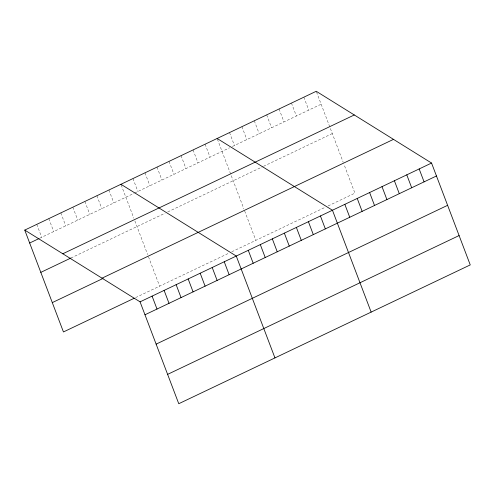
<?xml version="1.0" encoding="UTF-8"?>
<svg xmlns="http://www.w3.org/2000/svg" width="495" height="495" viewBox="0 0 495 495"><rect width="100%" height="100%" fill="white"/><g stroke="black" fill="none" stroke-linecap="round" stroke-linejoin="round"><path stroke-width="0.37" stroke-dasharray="2.48 1.86" d="M39.68 238.244L133.867 193.397M134.535 193.075L229.612 147.801M232.365 146.489L321.15 104.21M70.872 258.05L165.058 213.203M167.731 211.928L262.783 166.66M263.476 166.332L332.3 133.557M135.587 297.6L229.105 253.069M231.778 251.794L325.339 207.238M328.092 205.932L354.934 193.149L344.05 164.495M316.509 92.002L343.239 162.36M303.85 97.181L308.762 110.107M291.462 103.084L296.369 116.009M279.075 108.98L283.981 121.906M266.687 114.877L271.594 127.809M254.294 120.78L259.207 133.706M241.906 126.677L246.819 139.602M229.519 132.58L234.432 145.505M217.404 139.194L243.856 208.834M244.679 210.994L255.828 240.341M205.109 144.206L210.016 157.132M193.081 149.929L197.994 162.855M181.059 155.653L185.972 168.578M169.036 161.382L173.949 174.308M157.014 167.106L161.921 180.031M144.986 172.829L149.898 185.761M132.963 178.559L137.876 191.485M121.213 185L133.817 218.177M134.875 220.968L147.665 254.64M148.488 256.8L159.638 286.147M108.919 190.012L113.825 202.938M96.89 195.735L101.803 208.661M84.868 201.459L89.781 214.391M72.845 207.188L77.758 220.114M60.823 212.912L65.73 225.838M48.795 218.642L53.708 231.567M36.772 224.365L41.685 237.291"/><path stroke-width="0.74" d="M24.75 230.088L316.237 91.284L431.553 163.047L470.25 264.912L178.763 403.716L140.066 301.851L24.75 230.088L63.447 331.953L134.25 298.238M29.663 243.02L39.012 238.565M62.803 253.774L354.29 114.964M40.807 272.368L70.872 258.05M102.013 278.171L393.5 139.361M52.297 302.606L103.065 278.431M140.066 301.851L431.553 163.047M144.979 314.777L436.466 175.972M156.129 344.13L447.616 205.32M167.613 374.368L459.1 235.558M217.132 138.476L332.448 210.239L371.145 312.104M120.941 184.282L236.257 256.045L274.954 357.91M419.166 168.944L424.079 181.869M406.779 174.84L411.692 187.772M394.391 180.743L399.298 193.669M382.004 186.64L386.911 199.572M369.617 192.543L374.523 205.468M357.223 198.439L362.136 211.365M344.836 204.342L349.748 217.268M320.426 215.962L325.339 228.894M308.404 221.692L313.31 234.618M296.375 227.415L301.288 240.341M284.353 233.145L289.266 246.071M272.33 238.868L277.243 251.794M260.308 244.592L265.215 257.524M248.28 250.322L253.192 263.247M224.235 261.775L229.148 274.7M212.213 267.498L217.119 280.424M200.184 273.221L205.097 286.153M188.162 278.951L193.075 291.877M176.14 284.675L181.052 297.6M164.117 290.398L169.024 303.33M152.089 296.128L157.002 309.053"/></g></svg>
